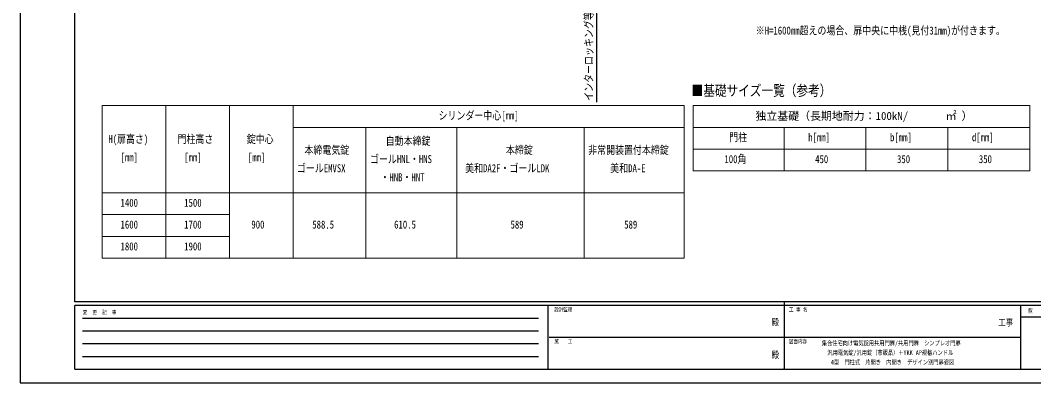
# Model space of a CAD drawing. Units: millimetres, scale not verified. Extents: x -4205 to 4205, y -2970 to 2970.
# Drawn here: x -4205 to 1367, y -2970 to -976 of the extents above; entities that cross this region are included whole.
import ezdxf
from ezdxf.enums import TextEntityAlignment as Align

# ---------------------------------------------------------------- set-up
doc = ezdxf.new("R2010")
doc.units = ezdxf.units.MM
doc.header["$LTSCALE"] = 10
doc.header["$PDMODE"] = 32
doc.header["$PDSIZE"] = 5
doc.layers.add('0-2_TABLE1', color=7, linetype='Continuous', lineweight=18)
for name, color, linetype in [('0-3_USER1', 3, 'Continuous'), ('0-7_YKK_D', 6, 'Continuous'), ('0-8_YKK_ZWAK', 7, 'Continuous')]:
    doc.layers.add(name, color=color, linetype=linetype)
doc.styles.add('ＭＳ ゴシック', font='')
doc.styles.get('ＭＳ ゴシック').set_extended_font_data('MS Gothic')

msp = doc.modelspace()

# ---------------------------------------------------------------- linework, layer by layer
at = {"layer": '0-2_TABLE1'}
for p, q in [((-3754.98, -1445), (-554.98, -1445)), ((-3754.98, -1445), (-3754.98, -2285)), ((-3404.98, -1445), (-3404.98, -2285)), ((-3054.98, -1445), (-3054.98, -2285)), ((-2704.98, -1445), (-2704.98, -2285)), ((-554.98, -1445), (-554.98, -2285)), ((-504.98, -1445), (1345.02, -1445)), ((-504.98, -1445), (-504.98, -1805)), ((1345.02, -1445), (1345.02, -1805)), ((-2704.98, -1565), (-554.98, -1565)), ((-2304.98, -1565), (-2304.98, -2285)), ((-1804.98, -1565), (-1804.98, -2285)), ((-1104.98, -1565), (-1104.98, -2285)), ((-504.98, -1565), (1345.02, -1565)), ((-4.98, -1565), (-4.98, -1805)), ((445.02, -1565), (445.02, -1805)), ((895.02, -1565), (895.02, -1805)), ((-504.98, -1685), (1345.02, -1685)), ((-504.98, -1805), (1345.02, -1805)), ((-3754.98, -1925), (-554.98, -1925)), ((-3754.98, -2045), (-3054.98, -2045)), ((-3754.98, -2165), (-3054.98, -2165)), ((-3754.98, -2285), (-554.98, -2285))]:
    msp.add_line(p, q, dxfattribs=at)
at = {"layer": '0-7_YKK_D'}
msp.add_lwpolyline([(-1035.98, -227.67), (-1035.98, -327.67), (-1035.98, -1426.91)], dxfattribs=at)
at = {"layer": '0-8_YKK_ZWAK'}
for p, q in [((-3904.98, -2525), (-3904.98, 2775)), ((3895.02, -2525), (-3904.98, -2525)), ((-1304.98, -2545), (-3904.98, -2545)), ((-3904.98, -2895), (-3904.98, -2545)), ((-1304.98, -2545), (-1304.98, -2895)), ((-4.98, -2545), (-1304.98, -2545)), ((-4.98, -2525), (-4.98, -2895)), ((1295.02, -2545), (-4.98, -2545)), ((-3862.48, -2615), (-1354.98, -2615)), ((1985.02, -2610), (1295.02, -2610)), ((-3862.48, -2685), (-1354.98, -2685)), ((-1297.48, -2720), (-4.98, -2720)), ((-4.98, -2720), (1295.02, -2720)), ((-3862.48, -2755), (-1354.98, -2755)), ((-3862.48, -2825), (-1354.98, -2825)), ((-3904.98, -2895), (-1304.98, -2895)), ((-1304.98, -2895), (-4.98, -2895)), ((-4.98, -2895), (1295.02, -2895)), ((1295.02, -2895), (1985.02, -2895))]:
    msp.add_line(p, q, dxfattribs=at)
msp.add_lwpolyline([(-4205, -2970), (4205, -2970), (4205, 2970), (-4205, 2970)], close=True, dxfattribs=at)
msp.add_lwpolyline([(1985.02, -2545), (1295.02, -2545), (1295.02, -2895)], dxfattribs=at)
msp.add_point((-4.98, -2895), dxfattribs=at)

# ---------------------------------------------------------------- texts
at = {"layer": '0-2_TABLE1', "style": 'ＭＳ ゴシック', "width": 0.8}
for s, p in [('シリンダー中心[mm]', (-1905.18, -1535)), ('H(扉高さ)', (-3720.78, -1665)), ('門柱高さ', (-3340.38, -1665)), ('錠中心', (-2959.98, -1665)), ('自動本締錠', (-2195.78, -1675)), ('門柱', (-307.78, -1655)), ('h[mm]', (127.22, -1655)), ('b[mm]', (577.22, -1655)), ('d[mm]', (1027.22, -1655)), ('本締電気錠', (-2642.58, -1725)), ('本締錠', (-1534.98, -1725)), ('非常開装置付本締錠', (-1082.78, -1725)), ('[mm]', (-3653.58, -1765)), ('[mm]', (-3303.58, -1765)), ('[mm]', (-2953.58, -1765)), ('ゴールHNL・HNS', (-2282.18, -1775)), ('100角', (-333.38, -1775)), ('450', (165.62, -1775)), ('350', (615.62, -1775)), ('350', (1065.62, -1775)), ('ゴールEMVSX', (-2684.18, -1825)), ('美和DA2F・ゴールLDK', (-1758.98, -1825)), ('美和DA-E', (-961.18, -1825)), ('・HNB・HNT', (-2224.58, -1875)), ('1400', (-3653.58, -2015)), ('1500', (-3303.58, -2015)), ('1600', (-3653.58, -2135)), ('1700', (-3303.58, -2135)), ('900', (-2934.38, -2135)), ('588.5', (-2599.38, -2135)), ('610.5', (-2149.38, -2135)), ('589', (-1509.38, -2135)), ('589', (-884.38, -2135)), ('1800', (-3653.58, -2255)), ('1900', (-3303.58, -2255))]:
    msp.add_text(s, height=43.99, dxfattribs=at).set_placement(p, align=Align.BOTTOM_LEFT)
at = {"layer": '0-2_TABLE1', "style": 'ＭＳ ゴシック'}
for s, p in [('独立基礎（長期地耐力：100kN/', (-162.55, -1537.52)), ('㎡', (883.34, -1537.52)), ('）', (970.61, -1537.52))]:
    msp.add_text(s, height=43.99, dxfattribs=at).set_placement(p, align=Align.BOTTOM_LEFT)
at = {"layer": '0-3_USER1', "style": 'ＭＳ ゴシック', "width": 0.8}
for s, height, p in [('※H=1600mm超えの場合、扉中央に中桟(見付31mm)が付きます。', 43.99, (-161.18, -1067.67)), ('■基礎サイズ一覧（参考）', 58.65, (-513.51, -1409.42)), ('集合住宅向け電気錠用共用門扉/共用門扉\u3000シンプレオ門扉', 25.66, (201.69, -2772.5)), ('汎用電気錠/汎用錠（市販品）＋YKK AP規格ハンドル', 25.66, (232.49, -2825)), ('4型\u3000門柱式\u3000片開き\u3000内開き\u3000デザイン別門扉姿図', 25.66, (252.09, -2877.5))]:
    msp.add_text(s, height=height, dxfattribs=at).set_placement(p, align=Align.BOTTOM_LEFT)
at = {"layer": '0-7_YKK_D', "style": 'ＭＳ ゴシック', "width": 0.8}
msp.add_text('インターロッキング等の床材厚さ=100以下', height=43.99, rotation=90, dxfattribs=at).set_placement((-1043.98, -1418.91), align=Align.BOTTOM_LEFT)
at = {"layer": '0-8_YKK_ZWAK', "style": 'ＭＳ ゴシック', "width": 0.8}
for s, height, p in [('設計監理', 21.99, (-1268.31, -2585)), ('工 事 名', 21.99, (21.27, -2585)), ('照     査', 21.99, (1336.42, -2592.5)), ('変  更  記  事', 21.99, (-3861.31, -2600)), ('殿', 36.66, (-73.67, -2665.83)), ('工事', 36.66, (1172.33, -2667.46)), ('施\u3000\u3000工', 21.99, (-1268.31, -2760)), ('図面内容', 21.99, (21.27, -2760)), ('殿', 36.66, (-73.67, -2845.83))]:
    msp.add_text(s, height=height, dxfattribs=at).set_placement(p, align=Align.BOTTOM_LEFT)

doc.saveas('drawing.dxf')
